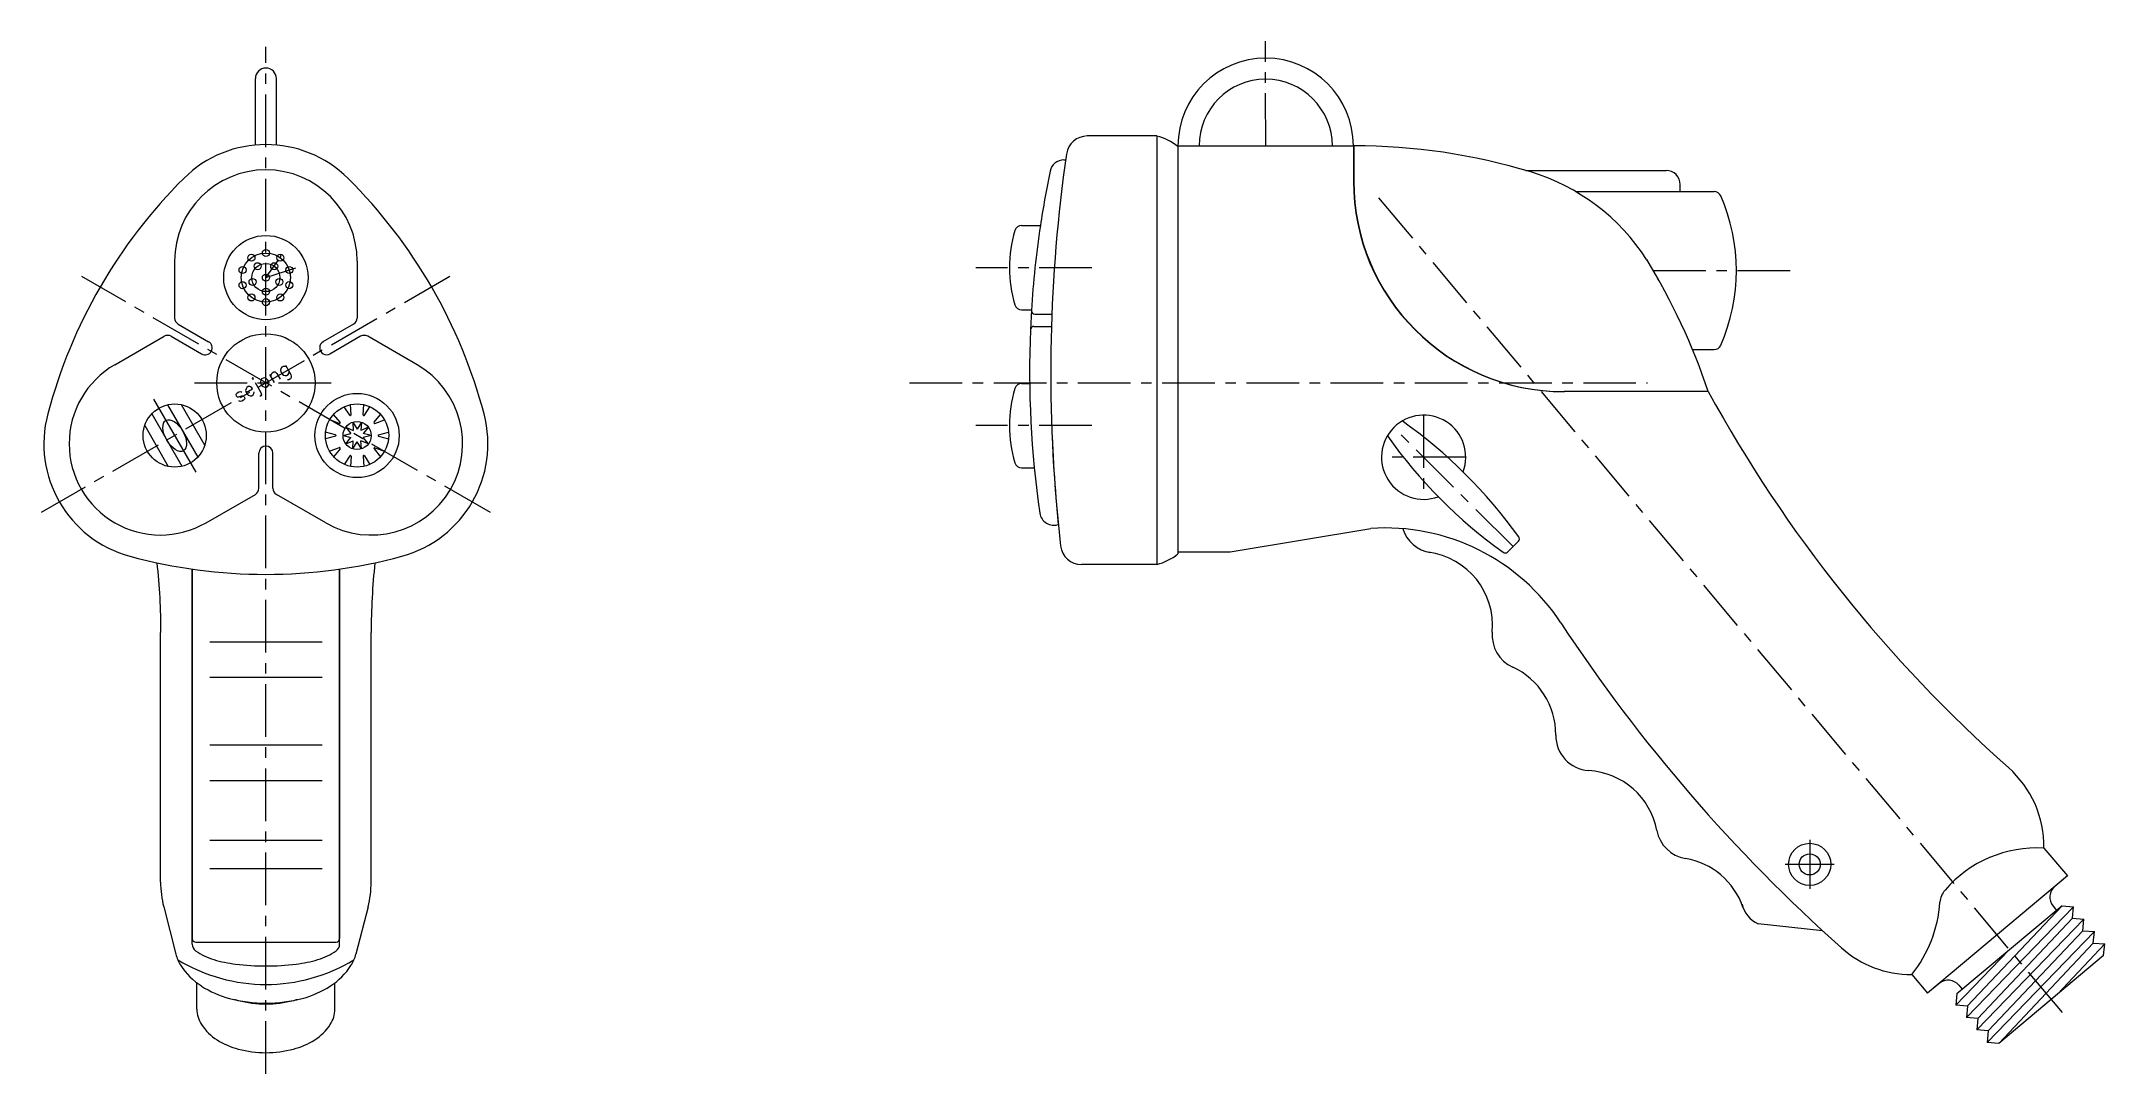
# Model space of a CAD drawing. Extents: x 94 to 388, y 80 to 227.
import ezdxf

# ---------------------------------------------------------------- set-up
doc = ezdxf.new("R2010")
doc.units = 0
doc.header["$LTSCALE"] = 6
doc.linetypes.add('CENTER', pattern=[2, 1.25, -0.25, 0.25, -0.25])
doc.layers.get('0').update_dxf_attribs({"linetype": 'CONTINUOUS'})
for name, color, linetype in [('1', 1, 'CENTER'), ('3', 3, 'CONTINUOUS'), ('DIM', 4, 'CONTINUOUS')]:
    doc.layers.add(name, color=color, linetype=linetype)
doc.styles.add('CMJ', font='ROMANS', dxfattribs={"bigfont": 'MJ.SHX'})

msp = doc.modelspace()

# ---------------------------------------------------------------- linework, layer by layer
at = {"color": 7, "linetype": 'CENTER'}
for p, q in [((268.52, 212.42), (268.49, 227.33)), ((243.76, 195.08), (227.24, 195.08)), ((323.72, 194.67), (344.55, 194.67)), ((243.76, 172.58), (227.24, 172.58))]:
    msp.add_line(p, q, dxfattribs=at)
at = {"color": 7}
for p, q in [((128.15, 196.5), (128.28, 196.98)), ((380.69, 104.12), (381.19, 103.52)), ((381.96, 104.16), (383.62, 104.03)), ((383.45, 102.4), (383.62, 104.03)), ((383.45, 102.4), (385.09, 102.27)), ((384.93, 100.63), (385.09, 102.27)), ((384.93, 100.63), (386.57, 100.5)), ((386.41, 98.86), (386.57, 100.5)), ((387.88, 97.1), (372.94, 84.57)), ((386.41, 98.86), (388.05, 98.74)), ((387.88, 97.1), (388.05, 98.74)), ((367, 91.68), (366.85, 90.05)), ((367.28, 92.87), (367.76, 92.3)), ((368.49, 89.9), (366.85, 90.05)), ((368.48, 89.9), (368.34, 88.26)), ((369.97, 88.12), (368.34, 88.26)), ((369.97, 88.13), (369.82, 86.49)), ((371.45, 86.35), (369.82, 86.49)), ((371.45, 86.35), (371.31, 84.71)), ((372.94, 84.57), (371.31, 84.71))]:
    msp.add_line(p, q, dxfattribs=at)
for radius in [12.5, 9.5]:
    msp.add_arc((268.52, 212.42), radius, 0, 180, dxfattribs=at)
at = {"layer": '1', "color": 7}
for p, q in [((291.02, 174.08), (291.02, 162.08)), ((297.02, 168.08), (285.02, 168.08)), ((346.02, 113.58), (346.02, 106.58)), ((349.52, 110.08), (342.52, 110.08))]:
    msp.add_line(p, q, dxfattribs=at)
at = {"layer": '3', "color": 7, "linetype": 'CENTER'}
for p, q in [((284.6, 205.03), (382.34, 88.54)), ((379.38, 112.41), (382.72, 108.43)), ((360.57, 94.39), (362.8, 91.72))]:
    msp.add_line(p, q, dxfattribs=at)
at = {"layer": 'DIM', "color": 7, "linetype": 'CENTER'}
for p, q in [((126.09, 80.26), (126.09, 226.52)), ((152.31, 193.81), (94.09, 160.2)), ((158.09, 160.2), (99.87, 193.81)), ((115.9, 178.67), (135.82, 178.67)), ((217.77, 178.67), (322.91, 178.67)), ((303.75, 155.35), (286.78, 172.32))]:
    msp.add_line(p, q, dxfattribs=at)
at = {"layer": 'DIM', "color": 7, "linetype": 'CONTINUOUS'}
for p, q in [((124.59, 212.55), (124.59, 222.02)), ((127.59, 212.55), (127.59, 222.02)), ((328.61, 177.42), (311.02, 177.42)), ((331.57, 177.42), (311.07, 177.42)), ((115.59, 98.72), (115.59, 152.14)), ((136.59, 98.72), (136.59, 152.14)), ((111.09, 107.55), (111.09, 143.09)), ((141.09, 107.55), (141.09, 143.09)), ((381.96, 104.16), (367, 91.66)), ((383.62, 104.03), (368.34, 88.26)), ((368.47, 89.9), (381.96, 104.16)), ((385.09, 102.27), (369.82, 86.49)), ((369.96, 88.12), (383.45, 102.4)), ((386.57, 100.5), (371.31, 84.71)), ((371.45, 86.35), (384.93, 100.63)), ((374.45, 97.89), (366.85, 90.05)), ((372.94, 84.57), (386.41, 98.86)), ((381.33, 91.6), (388.05, 98.74)), ((116.26, 89.48), (116.26, 93.21)), ((135.92, 89.48), (135.92, 93.21))]:
    msp.add_line(p, q, dxfattribs=at)
at = {"layer": 'DIM', "color": 7}
for p, q in [((253.02, 213.84), (243.11, 213.84)), ((253.02, 213.84), (253.02, 152.8)), ((253.02, 213.84), (253.02, 204.58)), ((253.02, 212.53), (253.02, 154.31)), ((256.02, 212.53), (256.02, 154.31)), ((256.02, 212.42), (281.02, 212.42)), ((256.02, 212.42), (256.02, 202.58)), ((281.02, 212.42), (281.02, 207.42)), ((281.07, 212.42), (281.07, 207.42)), ((239.76, 210.43), (240.02, 210.43)), ((256.02, 208.92), (256.02, 158.9)), ((256.02, 208.92), (256.02, 202.58)), ((305.57, 208.92), (325.57, 208.92)), ((312.67, 205.92), (332.42, 205.92)), ((327.57, 205.92), (327.57, 206.92)), ((256.02, 203.08), (256.02, 184.08)), ((233.75, 201.08), (236.42, 201.08)), ((253.02, 202.83), (253.02, 187.33)), ((253.02, 202.83), (253.02, 202.58)), ((256.02, 200.98), (256.02, 189.18)), ((113.09, 196.02), (113.09, 187.91)), ((126.09, 193.67), (127.85, 196.1)), ((126.09, 193.67), (130.37, 195.06)), ((139.09, 196.02), (139.09, 187.91)), ((233.75, 189.08), (235.15, 189.08)), ((235.15, 189.08), (235, 186.24)), ((235.64, 188.45), (238.06, 188.45)), ((104.56, 181.25), (111.59, 185.31)), ((112.59, 185.31), (116.93, 182.8)), ((113.59, 187.04), (117.93, 184.54)), ((138.59, 187.04), (134.21, 184.51)), ((139.59, 185.31), (135.21, 182.78)), ((147.62, 181.25), (140.59, 185.31)), ((235.5, 186.72), (238, 186.72)), ((256.02, 184.08), (256.02, 154.61)), ((329.32, 183.42), (332.42, 183.42)), ((233.75, 178.58), (234.89, 178.58)), ((109.82, 174.25), (114.13, 166.79)), ((110.1, 176.37), (116.1, 165.97)), ((112.07, 175.55), (116.38, 168.09)), ((114.02, 175.58), (117.37, 169.77)), ((136.65, 173.06), (135.73, 174.18)), ((138.04, 174.06), (137.25, 175.28)), ((138.22, 174.12), (138.14, 175.57)), ((139.94, 174.12), (140.02, 175.57)), ((140.12, 174.06), (140.91, 175.28)), ((141.51, 173.06), (142.43, 174.18)), ((108.82, 172.58), (112.18, 166.77)), ((136.01, 171.27), (134.6, 171.64)), ((136.01, 171.07), (134.6, 170.7)), ((136.54, 172.9), (135.18, 173.42)), ((137.08, 171.17), (138.21, 171.45)), ((137.08, 171.17), (138.21, 170.89)), ((137.46, 172.35), (138.21, 171.45)), ((137.46, 172.35), (138.54, 171.91)), ((137.46, 169.99), (138.21, 170.89)), ((138.46, 173.07), (138.54, 171.91)), ((138.46, 173.07), (139.08, 172.09)), ((139.7, 173.07), (139.08, 172.09)), ((139.7, 173.07), (139.62, 171.91)), ((140.7, 172.35), (139.62, 171.91)), ((140.7, 172.35), (139.95, 171.45)), ((141.08, 171.17), (139.95, 171.45)), ((141.08, 171.17), (139.95, 170.89)), ((140.7, 169.99), (139.95, 170.89)), ((141.62, 172.9), (142.98, 173.42)), ((142.15, 171.27), (143.56, 171.64)), ((142.15, 171.07), (143.56, 170.7)), ((125.09, 163.66), (125.09, 168.72)), ((127.09, 163.66), (127.09, 168.72)), ((136.54, 169.44), (135.18, 168.92)), ((136.65, 169.29), (135.73, 168.16)), ((138.04, 168.28), (137.25, 167.06)), ((137.46, 169.99), (138.54, 170.43)), ((138.22, 168.22), (138.14, 166.77)), ((138.46, 169.27), (138.54, 170.43)), ((138.46, 169.27), (139.08, 170.25)), ((139.7, 169.27), (139.08, 170.25)), ((139.7, 169.27), (139.62, 170.43)), ((140.7, 169.99), (139.62, 170.43)), ((139.94, 168.22), (140.02, 166.77)), ((140.12, 168.28), (140.91, 167.06)), ((141.51, 169.29), (142.43, 168.16)), ((141.62, 169.44), (142.98, 168.92)), ((253.02, 168.08), (253.02, 152.8)), ((233.75, 166.58), (235.55, 166.58)), ((117.56, 158.74), (124.59, 162.79)), ((134.62, 158.74), (127.59, 162.79)), ((238.32, 158.4), (238.69, 158.4)), ((263.46, 154.61), (283.48, 157.95)), ((304.51, 156.11), (302.99, 154.59)), ((256.02, 154.61), (263.46, 154.61)), ((115.59, 152.14), (115.59, 99.52)), ((136.59, 152.14), (136.59, 99.52)), ((253.02, 152.8), (242.29, 152.8)), ((118.09, 141.77), (134.09, 141.77)), ((118.09, 136.77), (134.09, 136.77)), ((118.09, 127.09), (134.09, 127.09)), ((118.09, 122.04), (134.09, 122.04)), ((118.09, 113.51), (134.09, 113.51)), ((118.09, 109.51), (134.09, 109.51)), ((382.72, 108.43), (362.8, 91.72)), ((382.72, 108.43), (380.93, 106.94)), ((111.54, 104.03), (113.26, 97.3)), ((140.64, 104.03), (138.92, 97.3)), ((347.84, 100.62), (338.68, 101.63)), ((116.09, 99.02), (136.09, 99.02)), ((364.46, 93.12), (362.8, 91.72))]:
    msp.add_line(p, q, dxfattribs=at)
for points in [[(110.56, 153.04, -0.026649), (111.09, 143.09)], [(141.62, 153.04, 0.026649), (141.09, 143.09)], [(115.59, 98.72, 0.242346), (116.07, 97.79, 0.083286), (118.67, 96.52, 0.041413), (121.78, 95.88, 0.030463), (126.09, 95.61, 0.030463), (130.4, 95.88, 0.041413), (133.51, 96.52, 0.083286), (136.11, 97.79, 0.242346), (136.59, 98.72, 0.242346)], [(126.09, 90.31, 0.065146), (131.28, 90.99, 0.077926), (135.28, 92.76, 0.107177), (138.21, 95.69, 0.08042), (138.92, 97.3, 0.061626)]]:
    msp.add_lwpolyline(points, format="xyb", dxfattribs=at)
at = {"layer": 'DIM', "color": 7, "linetype": 'CONTINUOUS'}
for points in [[(116.26, 89.48, 0.145967), (116.92, 87.27, 0.107163), (119.14, 85.08, 0.077091), (122.16, 83.77, 0.064149), (126.09, 83.26, 0.064149), (130.01, 83.77, 0.077091), (133.04, 85.08, 0.107163), (135.26, 87.27, 0.145967), (135.92, 89.48, 0.145967)], [(126.09, 90.15, -0.064149), (122.16, 90.66, -0.012594), (121.64, 90.81, -0.107163)], [(130.54, 90.81, -0.012594), (130.01, 90.66, -0.064149), (126.09, 90.15, -0.064149)]]:
    msp.add_lwpolyline(points, format="xyb", dxfattribs=at)
at = {"layer": 'DIM', "color": 7}
for centre, radius in [((126.09, 193.67), 6), ((126.09, 193.67), 3.5), ((124.03, 196.5), 0.5), ((126.09, 197.17), 0.5), ((128.15, 196.5), 0.5), ((122.76, 194.75), 0.5), ((126.09, 193.67), 2), ((124.91, 195.29), 0.5), ((126.09, 193.67), 0.5), ((127.27, 195.29), 0.5), ((129.42, 194.75), 0.5), ((122.76, 192.59), 0.5), ((124.03, 190.84), 0.5), ((124.19, 193.05), 0.5), ((126.09, 191.67), 0.5), ((127.99, 193.05), 0.5), ((128.15, 190.84), 0.5), ((129.42, 192.59), 0.5), ((126.09, 190.17), 0.5), ((126.09, 178.67), 7), ((126.09, 178.67), 7), ((139.08, 171.17), 6), ((113.1, 171.17), 4.5), ((139.08, 171.17), 4.5), ((139.08, 171.17), 2), ((346.02, 110.08), 3), ((346.02, 110.08), 1.5), ((346.02, 110.08), 1.5)]:
    msp.add_circle(centre, radius, dxfattribs=at)
at = {"layer": 'DIM', "color": 7, "linetype": 'CONTINUOUS'}
for centre, radius, start, end in [((126.09, 222.02), 1.5, 0, 180), ((311.02, 207.42), 30, 180, 270), ((311.07, 207.42), 30, 180, 270)]:
    msp.add_arc(centre, radius, start, end, dxfattribs=at)
at = {"layer": 'DIM', "color": 7}
for centre, radius, start, end in [((126.09, 196.02), 16.6, 45.1696, 134.8304), ((243.11, 210.84), 3, 90, 171.7985), ((251.12, 206.31), 7.76, 50.856, 75.8373), ((281.3, 126.54), 85.89, 73.09, 90.1538), ((126.09, 196.02), 13, 0, 180), ((374.99, 180.34), 140.11, 168.2666, 171.4892), ((239.76, 208.43), 2, 90, 168.2666), ((455.86, 180.17), 217.96, 171.7985, 185.7026), ((297.55, 180.01), 30, 32.7177, 73.09), ((325.57, 206.92), 2, 0, 90), ((166.57, 155.3), 74.02, 134.8304, 165.1696), ((85.61, 155.3), 74.02, 14.8304, 45.1696), ((332.42, 204.92), 1, 23.6393, 90), ((309.01, 194.67), 26.56, 336.3607, 23.6393), ((250.52, 195.08), 18.5, 163.3985, 196.6015), ((233.75, 200.08), 1, 90, 163.3985), ((374.99, 180.34), 140.11, 171.4892, 176.4653), ((286.14, 172.67), 43.57, 28.127, 32.7177), ((244.61, 148.29), 91.71, 18.524, 31.5125), ((233.75, 190.08), 1, 196.6015, 270), ((235.64, 188.95), 0.5, 176.4653, 270), ((112.09, 184.44), 1, 60, 120), ((114.09, 187.91), 1, 180, 240), ((138.09, 187.91), 1, 300, 0), ((140.09, 184.44), 1, 60, 120), ((374.99, 180.34), 140.11, 177.588, 188.3007), ((235.5, 186.22), 0.5, 90, 177.588), ((117.43, 183.67), 1, 240, 60), ((134.75, 183.67), 1, 120, 300), ((332.42, 184.42), 1, 270, 336.3607), ((111.06, 170), 13, 120, 300), ((141.12, 170), 13, 240, 60), ((250.52, 172.58), 18.5, 163.3985, 196.6015), ((233.75, 177.58), 1, 90, 163.3985), ((506.93, 273.59), 200, 208.7383, 228.4705), ((111.06, 170), 16.6, 165.1696, 254.8304), ((138.12, 174.12), 0.1, 212.8147, 3.1853), ((140.04, 174.12), 0.1, 176.8147, 327.1853), ((141.12, 170), 16.6, 285.1696, 14.8304), ((291.02, 168.08), 6, 339.5949, 290.4051), ((135.98, 171.17), 0.1, 284.8147, 75.1853), ((136.57, 172.99), 0.1, 248.8147, 39.1853), ((141.59, 172.99), 0.1, 140.8147, 291.1853), ((142.18, 171.17), 0.1, 104.8147, 255.1853), ((455.86, 180.17), 217.96, 182.3918, 186.5101), ((344.02, 212.46), 71.36, 215.3962, 234.2623), ((246.64, 115.08), 71.36, 35.7377, 54.6038), ((126.09, 168.67), 1, 0, 180), ((136.57, 169.35), 0.1, 320.8147, 111.1853), ((138.12, 168.22), 0.1, 356.8147, 147.1853), ((140.04, 168.22), 0.1, 32.8147, 183.1853), ((141.59, 169.35), 0.1, 68.8147, 219.1853), ((233.75, 167.58), 1, 196.6015, 270), ((124.09, 163.66), 1, 300, 360), ((128.09, 163.66), 1, 180, 240), ((238.32, 160.4), 2, 188.3007, 289.4064), ((285.5, 128.01), 30, 33.3208, 93.8474), ((292.8, 159.44), 5, 197.8028, 260.8738), ((304.16, 156.46), 0.5, 315, 35.7377), ((126.09, 225.41), 74.02, 254.8304, 285.1696), ((242.29, 155.8), 3, 186.5101, 270), ((251.12, 160.33), 7.76, 284.1627, 309.144), ((290.34, 144.13), 10.5, 354.7945, 82.5955), ((302.64, 154.94), 0.5, 234.2623, 315), ((506.93, 273.59), 235, 213.3208, 228.2766), ((305.78, 142.73), 5, 174.7945, 245.4518), ((299.34, 128.63), 10.5, 359.3009, 65.4518), ((314.84, 128.44), 5, 179.3009, 266.6152), ((364.39, 112.63), 15, 359.1292, 48.4705), ((313.92, 112.96), 10.5, 10.721, 86.6152), ((329.15, 115.85), 5, 190.721, 260.4676), ((378.38, 95.19), 17.24, 86.6505, 139.354), ((326.58, 100.56), 10.5, 19.0173, 80.4676), ((125.26, 107.55), 14.17, 180, 194.4065), ((126.92, 107.55), 14.17, 345.5935, 360), ((367.57, 104.47), 3, 139.354, 175.9802), ((382.22, 105.41), 2, 130, 220), ((340.29, 105.29), 4, 192.3043, 246.2492), ((346.02, 105.98), 18.6, 321.4317, 355.9802), ((118.59, 98.67), 5.51, 194.4065, 212.7978), ((116.09, 99.52), 0.5, 180, 270), ((136.09, 99.52), 0.5, 270, 360), ((360.51, 109.39), 15, 228.2766, 270.1916), ((126.09, 117.17), 24.19, 238.7516, 301.2484), ((122.18, 100.98), 9.77, 212.7978, 237.2676), ((124.54, 104.65), 14.14, 237.2676, 255.0908), ((365.75, 91.59), 2, 40, 130), ((126.09, 110.47), 20.15, 255.0908, 270)]:
    msp.add_arc(centre, radius, start, end, dxfattribs=at)
msp.add_ellipse((113.1, 171.17), major_axis=(1.25, -2.17), ratio=0.52, dxfattribs=at)

# ---------------------------------------------------------------- texts
at = {"layer": 'DIM', "color": 7, "style": 'CMJ'}
msp.add_text('sejong', height=2.033, rotation=30, dxfattribs=at).set_placement((122.15, 175.75))

doc.saveas('drawing.dxf')
